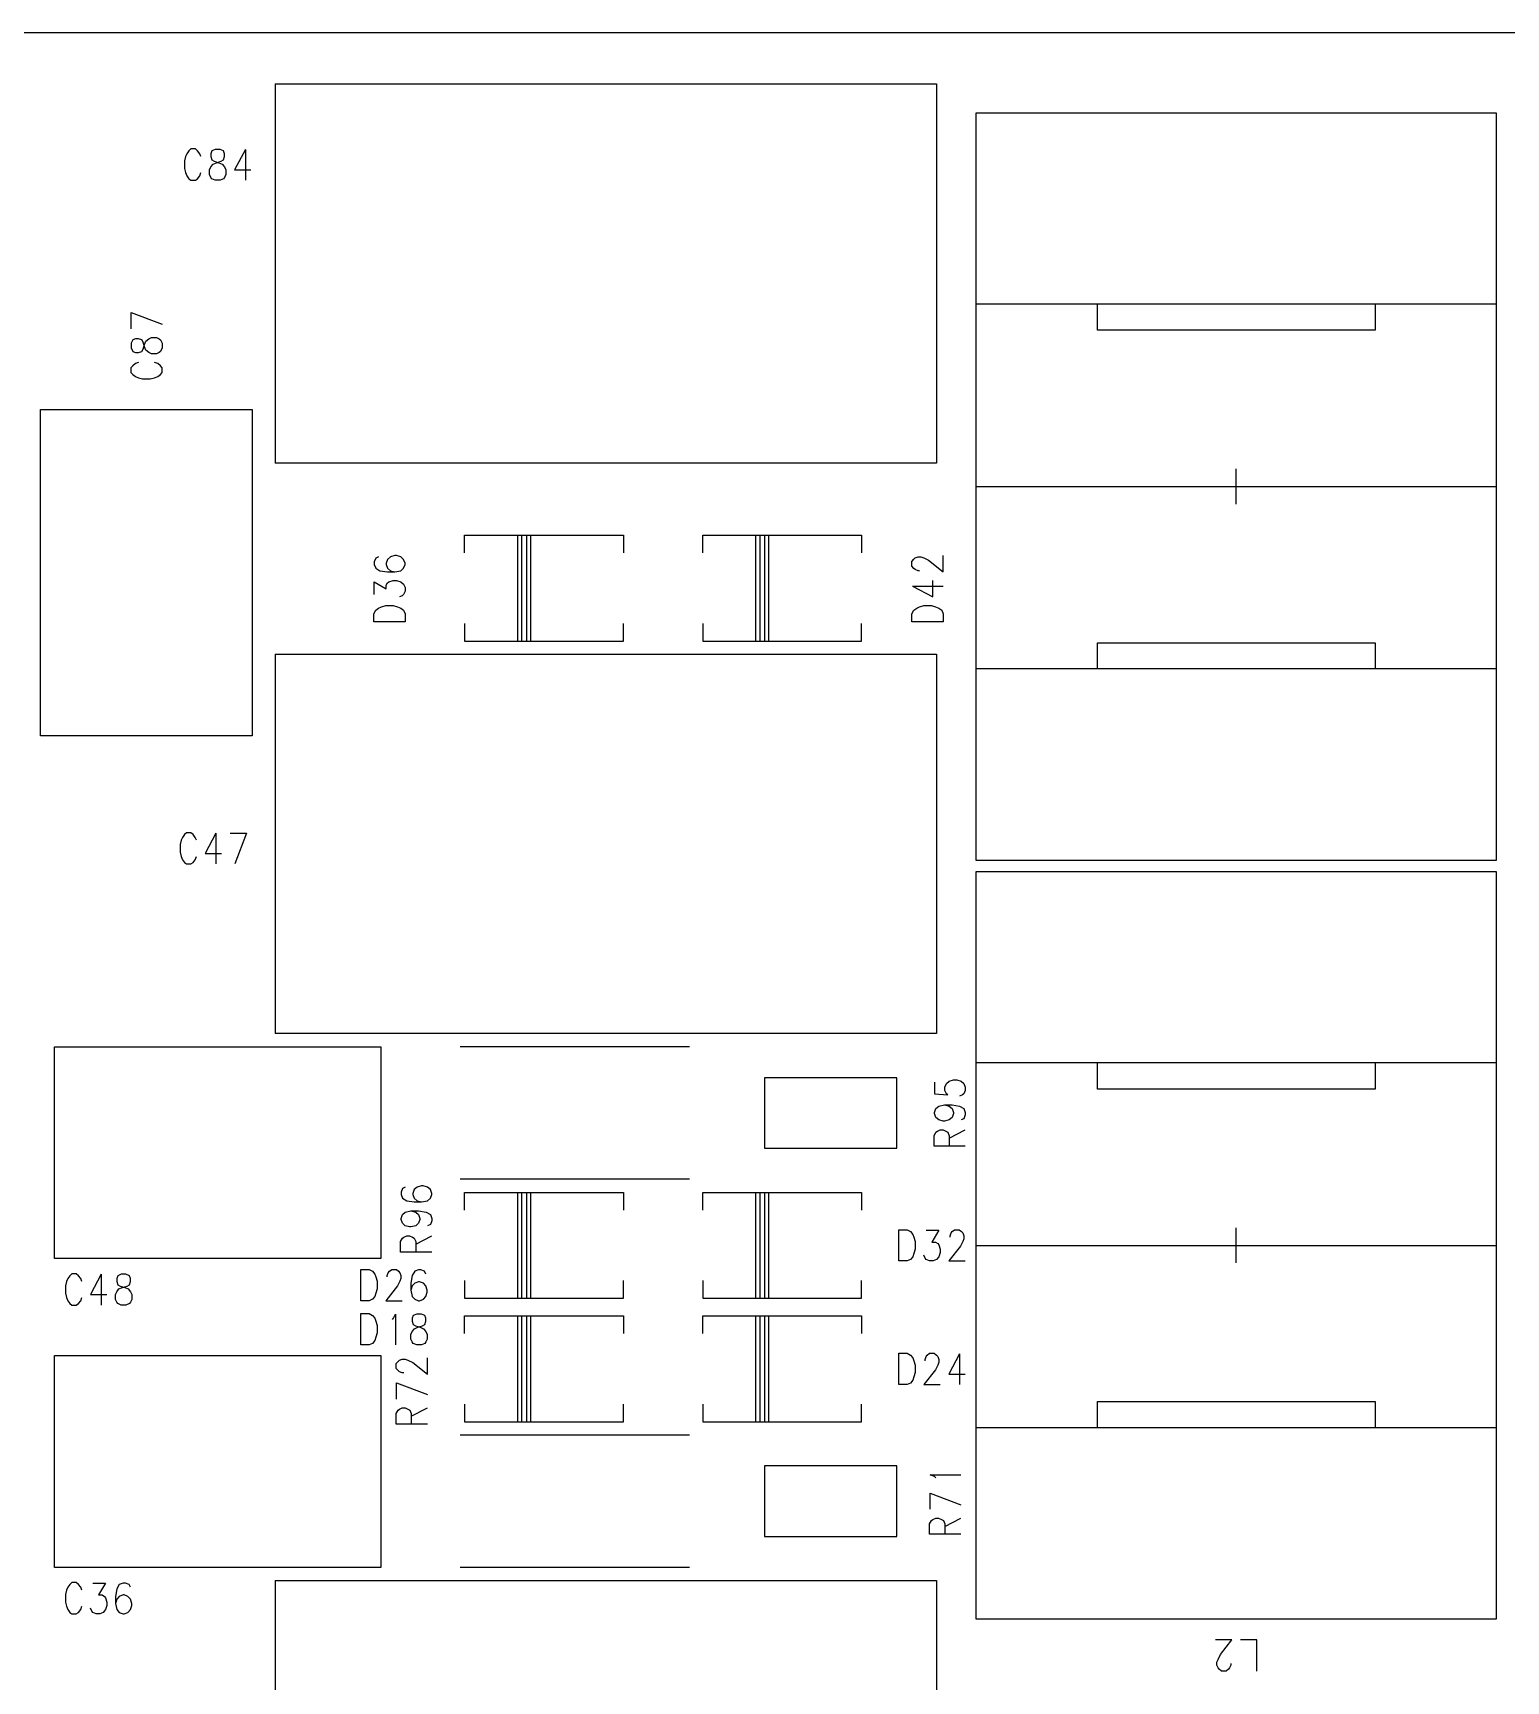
# Model space of a CAD drawing. Extents: x 295 to 953, y 10 to 290.
# Drawn here: x 577.2 to 647.2, y 165.9 to 244.2 of the extents above; entities that cross this region are included whole.
import ezdxf

# ---------------------------------------------------------------- set-up
doc = ezdxf.new("R2010")
doc.units = 0
doc.header["$LTSCALE"] = 5
doc.header["$MEASUREMENT"] = 0
doc.layers.add('BOTTOM_SILK_GBR', color=5, linetype='CONTINUOUS')

msp = doc.modelspace()

# ---------------------------------------------------------------- linework, layer by layer
at = {"layer": 'BOTTOM_SILK_GBR', "color": 0}
for p, q in [((841.253, 244.225), (530.228, 244.225)), ((588.728, 241.809), (588.728, 223.788)), ((588.728, 241.809), (620.161, 241.809)), ((620.161, 241.809), (620.161, 223.788)), ((646.785, 240.412), (622.035, 240.412)), ((622.035, 240.412), (622.035, 204.937)), ((646.785, 204.937), (646.785, 240.412)), ((584.476, 238.354), (584.43, 238.151)), ((584.43, 238.151), (584.43, 237.792)), ((584.531, 238.49), (584.476, 238.354)), ((584.631, 238.623), (584.531, 238.49)), ((584.732, 238.714), (584.631, 238.623)), ((584.94, 238.714), (584.732, 238.714)), ((585.041, 238.623), (584.94, 238.714)), ((585.148, 238.49), (585.041, 238.623)), ((585.202, 238.354), (585.148, 238.49)), ((585.727, 238.623), (585.673, 238.49)), ((585.673, 238.49), (585.673, 238.354)), ((585.673, 238.354), (585.727, 238.196)), ((585.889, 238.691), (585.727, 238.623)), ((585.727, 238.196), (585.834, 238.128)), ((585.78, 237.995), (585.943, 238.062)), ((585.834, 238.128), (586.059, 238.062)), ((586.113, 238.691), (585.889, 238.691)), ((585.943, 238.062), (586.166, 238.128)), ((586.059, 238.062), (586.22, 237.995)), ((586.275, 238.623), (586.113, 238.691)), ((586.166, 238.128), (586.275, 238.196)), ((586.329, 238.49), (586.275, 238.623)), ((586.275, 238.196), (586.329, 238.354)), ((586.329, 238.354), (586.329, 238.49)), ((587.316, 238.691), (586.806, 237.724)), ((587.316, 238.691), (587.316, 237.229)), ((584.43, 237.792), (584.476, 237.589)), ((584.476, 237.589), (584.531, 237.432)), ((584.531, 237.432), (584.631, 237.297)), ((584.631, 237.297), (584.732, 237.229)), ((584.732, 237.229), (584.94, 237.229)), ((584.94, 237.229), (585.041, 237.297)), ((585.041, 237.297), (585.148, 237.432)), ((585.148, 237.432), (585.202, 237.589)), ((585.618, 237.724), (585.673, 237.859)), ((585.618, 237.5), (585.618, 237.724)), ((585.673, 237.364), (585.618, 237.5)), ((585.673, 237.859), (585.78, 237.995)), ((585.727, 237.297), (585.673, 237.364)), ((585.889, 237.229), (585.727, 237.297)), ((586.113, 237.229), (585.889, 237.229)), ((586.275, 237.297), (586.113, 237.229)), ((586.22, 237.995), (586.329, 237.859)), ((586.329, 237.364), (586.275, 237.297)), ((586.329, 237.859), (586.39, 237.724)), ((586.39, 237.5), (586.329, 237.364)), ((586.39, 237.724), (586.39, 237.5)), ((586.806, 237.724), (587.578, 237.724)), ((646.785, 231.337), (622.035, 231.337)), ((627.81, 230.099), (627.81, 231.337)), ((641.01, 231.337), (641.01, 230.099)), ((581.896, 230.177), (581.896, 230.949)), ((581.896, 230.949), (583.358, 230.393)), ((581.963, 229.646), (581.896, 229.484)), ((581.896, 229.484), (581.896, 229.26)), ((582.097, 229.7), (581.963, 229.646)), ((582.232, 229.7), (582.097, 229.7)), ((582.391, 229.646), (582.232, 229.7)), ((582.458, 229.537), (582.391, 229.646)), ((582.524, 229.314), (582.458, 229.537)), ((582.458, 229.205), (582.524, 229.429)), ((582.524, 229.429), (582.592, 229.591)), ((582.592, 229.591), (582.727, 229.7)), ((582.727, 229.7), (582.863, 229.761)), ((582.863, 229.761), (583.087, 229.761)), ((583.087, 229.761), (583.222, 229.7)), ((583.222, 229.7), (583.29, 229.646)), ((583.29, 229.646), (583.358, 229.484)), ((583.358, 229.484), (583.358, 229.26)), ((641.01, 230.099), (627.81, 230.099)), ((581.896, 229.26), (581.963, 229.098)), ((581.963, 229.098), (582.097, 229.043)), ((582.097, 229.043), (582.232, 229.043)), ((582.232, 229.043), (582.391, 229.098)), ((582.391, 229.098), (582.458, 229.205)), ((582.592, 229.151), (582.524, 229.314)), ((582.727, 229.043), (582.592, 229.151)), ((582.863, 228.989), (582.727, 229.043)), ((583.087, 228.989), (582.863, 228.989)), ((583.222, 229.043), (583.087, 228.989)), ((583.29, 229.098), (583.222, 229.043)), ((583.358, 229.26), (583.29, 229.098)), ((581.963, 228.411), (581.873, 228.311)), ((581.873, 228.311), (581.873, 228.103)), ((581.873, 228.103), (581.963, 228.002)), ((582.097, 228.519), (581.963, 228.411)), ((581.963, 228.002), (582.097, 227.902)), ((582.232, 228.573), (582.097, 228.519)), ((582.097, 227.902), (582.232, 227.847)), ((582.232, 227.847), (582.435, 227.801)), ((582.795, 227.801), (582.998, 227.847)), ((583.155, 228.519), (582.998, 228.573)), ((582.998, 227.847), (583.155, 227.902)), ((583.29, 228.411), (583.155, 228.519)), ((583.155, 227.902), (583.29, 228.002)), ((583.358, 228.311), (583.29, 228.411)), ((583.29, 228.002), (583.358, 228.103)), ((583.358, 228.103), (583.358, 228.311)), ((582.435, 227.801), (582.795, 227.801)), ((577.586, 226.337), (587.644, 226.337)), ((577.586, 210.831), (577.586, 226.337)), ((587.644, 226.337), (587.644, 210.831)), ((620.161, 223.788), (588.728, 223.788)), ((634.41, 221.836), (634.41, 223.513)), ((622.035, 222.674), (646.785, 222.674)), ((597.739, 220.369), (605.283, 220.369)), ((597.739, 219.531), (597.739, 220.369)), ((600.254, 220.369), (600.254, 215.34)), ((600.463, 220.369), (600.673, 220.369)), ((600.463, 215.34), (600.463, 220.369)), ((600.673, 220.369), (600.673, 215.34)), ((600.882, 215.34), (600.882, 220.369)), ((605.283, 220.369), (605.283, 219.531)), ((609.055, 220.369), (616.598, 220.369)), ((609.055, 219.531), (609.055, 220.369)), ((611.569, 220.369), (611.569, 215.34)), ((611.779, 220.369), (611.988, 220.369)), ((611.779, 215.34), (611.779, 220.369)), ((611.988, 220.369), (611.988, 215.34)), ((612.198, 215.34), (612.198, 220.369)), ((616.598, 220.369), (616.598, 219.531)), ((593.513, 219.275), (593.446, 219.097)), ((593.647, 219.338), (593.513, 219.275)), ((594.21, 219.338), (594.074, 219.214)), ((594.413, 219.399), (594.21, 219.338)), ((594.503, 219.399), (594.413, 219.399)), ((594.705, 219.338), (594.503, 219.399)), ((594.84, 219.214), (594.705, 219.338)), ((618.998, 219.122), (619.088, 219.229)), ((619.088, 219.229), (619.154, 219.284)), ((619.154, 219.284), (619.29, 219.338)), ((619.29, 219.338), (619.425, 219.338)), ((619.425, 219.338), (619.56, 219.284)), ((619.56, 219.284), (619.785, 219.175)), ((620.483, 218.627), (620.483, 219.399)), ((593.446, 219.097), (593.446, 218.982)), ((593.446, 218.982), (593.513, 218.805)), ((593.513, 218.805), (593.715, 218.681)), ((593.715, 218.681), (594.074, 218.627)), ((594.074, 219.214), (594.008, 219.036)), ((594.008, 219.036), (594.008, 218.982)), ((594.008, 218.982), (594.074, 218.805)), ((594.074, 218.805), (594.21, 218.681)), ((594.074, 218.627), (594.413, 218.627)), ((594.21, 218.681), (594.413, 218.627)), ((594.413, 218.627), (594.705, 218.681)), ((594.705, 218.681), (594.84, 218.805)), ((594.908, 219.036), (594.84, 219.214)), ((594.84, 218.805), (594.908, 218.982)), ((594.908, 218.982), (594.908, 219.036)), ((618.998, 218.898), (618.998, 219.122)), ((619.088, 218.789), (618.998, 218.898)), ((619.154, 218.736), (619.088, 218.789)), ((619.29, 218.681), (619.154, 218.736)), ((619.357, 218.681), (619.29, 218.681)), ((619.785, 219.175), (620.483, 218.627)), ((593.446, 217.548), (593.446, 218.15)), ((593.446, 218.15), (594.008, 217.817)), ((594.008, 217.987), (594.074, 218.096)), ((594.008, 217.817), (594.008, 217.987)), ((594.074, 218.096), (594.142, 218.15)), ((594.142, 218.15), (594.345, 218.211)), ((594.345, 218.211), (594.503, 218.211)), ((594.503, 218.211), (594.705, 218.15)), ((594.705, 218.15), (594.84, 218.041)), ((594.84, 218.041), (594.908, 217.879)), ((594.908, 217.709), (594.84, 217.548)), ((594.908, 217.879), (594.908, 217.709)), ((619.021, 217.949), (619.988, 217.439)), ((619.021, 217.949), (620.483, 217.949)), ((619.988, 217.439), (619.988, 218.211)), ((593.513, 216.799), (593.647, 216.908)), ((593.647, 216.908), (593.782, 216.962)), ((593.782, 216.962), (593.985, 217.023)), ((593.985, 217.023), (594.345, 217.023)), ((594.345, 217.023), (594.548, 216.962)), ((594.548, 216.962), (594.705, 216.908)), ((594.772, 217.493), (594.637, 217.439)), ((594.705, 216.908), (594.84, 216.799)), ((594.84, 217.548), (594.772, 217.493)), ((619.088, 216.799), (619.222, 216.908)), ((619.222, 216.908), (619.357, 216.962)), ((619.357, 216.962), (619.56, 217.023)), ((619.56, 217.023), (619.92, 217.023)), ((619.92, 217.023), (620.123, 216.962)), ((620.123, 216.962), (620.28, 216.908)), ((620.28, 216.908), (620.415, 216.799)), ((593.423, 216.637), (593.513, 216.799)), ((593.423, 216.251), (593.423, 216.637)), ((594.908, 216.251), (593.423, 216.251)), ((594.84, 216.799), (594.908, 216.637)), ((594.908, 216.637), (594.908, 216.251)), ((597.739, 216.178), (597.739, 215.34)), ((605.283, 215.34), (605.283, 216.178)), ((609.055, 216.178), (609.055, 215.34)), ((616.598, 215.34), (616.598, 216.178)), ((618.998, 216.637), (619.088, 216.799)), ((618.998, 216.251), (618.998, 216.637)), ((620.483, 216.251), (618.998, 216.251)), ((620.415, 216.799), (620.483, 216.637)), ((620.483, 216.637), (620.483, 216.251)), ((597.739, 215.34), (605.283, 215.34)), ((600.254, 215.34), (600.463, 215.34)), ((600.673, 215.34), (600.882, 215.34)), ((609.055, 215.34), (616.598, 215.34)), ((611.569, 215.34), (611.779, 215.34)), ((611.988, 215.34), (612.198, 215.34)), ((588.728, 214.711), (588.728, 196.69)), ((588.728, 214.711), (620.161, 214.711)), ((620.161, 214.711), (620.161, 196.69)), ((627.81, 214.012), (627.81, 215.249)), ((627.81, 215.249), (641.01, 215.249)), ((641.01, 215.249), (641.01, 214.012)), ((646.785, 214.012), (622.035, 214.012)), ((587.644, 210.831), (577.586, 210.831)), ((584.321, 206.009), (584.267, 205.874)), ((584.422, 206.143), (584.321, 206.009)), ((584.522, 206.234), (584.422, 206.143)), ((584.73, 206.234), (584.522, 206.234)), ((584.831, 206.143), (584.73, 206.234)), ((584.938, 206.009), (584.831, 206.143)), ((584.993, 205.874), (584.938, 206.009)), ((585.918, 206.211), (585.409, 205.244)), ((585.918, 206.211), (585.918, 204.749)), ((586.597, 206.211), (587.369, 206.211)), ((587.369, 206.211), (586.813, 204.749)), ((584.267, 205.874), (584.221, 205.671)), ((584.221, 205.671), (584.221, 205.311)), ((584.221, 205.311), (584.267, 205.108)), ((585.409, 205.244), (586.181, 205.244)), ((584.267, 205.108), (584.321, 204.952)), ((584.321, 204.952), (584.422, 204.816)), ((584.422, 204.816), (584.522, 204.749)), ((584.522, 204.749), (584.73, 204.749)), ((584.73, 204.749), (584.831, 204.816)), ((584.831, 204.816), (584.938, 204.952)), ((584.938, 204.952), (584.993, 205.108)), ((622.035, 204.937), (646.785, 204.937)), ((646.785, 204.369), (622.035, 204.369)), ((622.035, 204.369), (622.035, 168.894)), ((646.785, 168.894), (646.785, 204.369)), ((620.161, 196.69), (588.728, 196.69)), ((578.251, 186.003), (578.251, 196.061)), ((578.251, 196.061), (593.758, 196.061)), ((593.758, 196.061), (593.758, 186.003)), ((608.426, 196.061), (597.529, 196.061)), ((646.785, 195.294), (622.035, 195.294)), ((627.81, 194.057), (627.81, 195.294)), ((641.01, 195.294), (641.01, 194.057)), ((618.275, 194.595), (611.988, 194.595)), ((611.988, 194.595), (611.988, 191.242)), ((618.275, 191.242), (618.275, 194.595)), ((620.07, 194.377), (620.07, 193.829)), ((620.565, 194.152), (620.633, 194.322)), ((620.633, 194.322), (620.766, 194.431)), ((620.766, 194.431), (620.969, 194.492)), ((620.969, 194.492), (621.128, 194.492)), ((621.128, 194.492), (621.329, 194.431)), ((621.329, 194.431), (621.464, 194.322)), ((621.464, 194.322), (621.532, 194.152)), ((620.07, 193.829), (620.699, 193.775)), ((620.565, 193.991), (620.565, 194.152)), ((620.633, 193.829), (620.565, 193.991)), ((620.699, 193.775), (620.633, 193.829)), ((621.397, 193.775), (621.261, 193.72)), ((621.464, 193.829), (621.397, 193.775)), ((621.532, 193.991), (621.464, 193.829)), ((621.532, 194.152), (621.532, 193.991)), ((641.01, 194.057), (627.81, 194.057)), ((620.07, 192.941), (620.138, 193.126)), ((620.07, 192.887), (620.07, 192.941)), ((620.138, 192.71), (620.07, 192.887)), ((620.138, 193.126), (620.271, 193.243)), ((620.271, 192.587), (620.138, 192.71)), ((620.271, 193.243), (620.542, 193.304)), ((620.542, 193.304), (620.766, 193.243)), ((620.542, 193.304), (620.902, 193.304)), ((620.766, 193.243), (620.902, 193.126)), ((620.902, 192.71), (620.766, 192.587)), ((620.902, 193.304), (621.261, 193.243)), ((620.902, 193.126), (620.969, 192.941)), ((620.969, 192.887), (620.902, 192.71)), ((620.969, 192.941), (620.969, 192.887)), ((621.261, 193.243), (621.464, 193.126)), ((621.464, 192.648), (621.329, 192.587)), ((621.464, 193.126), (621.532, 192.941)), ((621.532, 192.826), (621.464, 192.648)), ((621.532, 192.941), (621.532, 192.826)), ((620.047, 191.839), (620.138, 192.001)), ((620.047, 191.344), (620.047, 191.839)), ((620.138, 192.001), (620.204, 192.055)), ((620.204, 192.055), (620.339, 192.116)), ((620.474, 192.532), (620.271, 192.587)), ((620.339, 192.116), (620.474, 192.116)), ((620.542, 192.532), (620.474, 192.532)), ((620.474, 192.116), (620.61, 192.055)), ((620.766, 192.587), (620.542, 192.532)), ((620.61, 192.055), (620.699, 192.001)), ((620.699, 192.001), (620.766, 191.839)), ((620.766, 191.722), (621.532, 192.116)), ((620.766, 191.839), (620.766, 191.344)), ((611.988, 191.242), (618.275, 191.242)), ((621.532, 191.344), (620.047, 191.344)), ((608.426, 189.775), (597.529, 189.775)), ((594.782, 189.339), (594.715, 189.161)), ((594.715, 189.161), (594.715, 189.046)), ((594.715, 189.046), (594.782, 188.869)), ((594.916, 189.402), (594.782, 189.339)), ((594.782, 188.869), (594.983, 188.745)), ((594.983, 188.745), (595.343, 188.691)), ((595.343, 189.278), (595.277, 189.1)), ((595.277, 189.1), (595.277, 189.046)), ((595.277, 189.046), (595.343, 188.869)), ((595.478, 189.402), (595.343, 189.278)), ((595.343, 188.869), (595.478, 188.745)), ((595.343, 188.691), (595.681, 188.691)), ((595.681, 189.463), (595.478, 189.402)), ((595.478, 188.745), (595.681, 188.691)), ((595.772, 189.463), (595.681, 189.463)), ((595.681, 188.691), (595.973, 188.745)), ((595.973, 189.402), (595.772, 189.463)), ((596.109, 189.278), (595.973, 189.402)), ((595.973, 188.745), (596.109, 188.869)), ((596.176, 189.1), (596.109, 189.278)), ((596.109, 188.869), (596.176, 189.046)), ((596.176, 189.046), (596.176, 189.1)), ((597.739, 189.146), (605.283, 189.146)), ((597.739, 188.308), (597.739, 189.146)), ((600.254, 189.146), (600.254, 184.117)), ((600.463, 189.146), (600.673, 189.146)), ((600.463, 184.117), (600.463, 189.146)), ((600.673, 189.146), (600.673, 184.117)), ((600.882, 184.117), (600.882, 189.146)), ((605.283, 189.146), (605.283, 188.308)), ((609.055, 189.146), (616.598, 189.146)), ((609.055, 188.308), (609.055, 189.146)), ((611.569, 189.146), (611.569, 184.117)), ((611.779, 189.146), (611.988, 189.146)), ((611.779, 184.117), (611.779, 189.146)), ((611.988, 189.146), (611.988, 184.117)), ((612.198, 184.117), (612.198, 189.146)), ((616.598, 189.146), (616.598, 188.308)), ((594.715, 187.912), (594.782, 188.097)), ((594.715, 187.858), (594.715, 187.912)), ((594.782, 188.097), (594.916, 188.214)), ((594.916, 188.214), (595.186, 188.275)), ((595.186, 188.275), (595.411, 188.214)), ((595.186, 188.275), (595.546, 188.275)), ((595.411, 188.214), (595.546, 188.097)), ((595.546, 188.275), (595.906, 188.214)), ((595.546, 188.097), (595.614, 187.912)), ((595.614, 187.912), (595.614, 187.858)), ((595.906, 188.214), (596.109, 188.097)), ((596.109, 188.097), (596.176, 187.912)), ((596.176, 187.912), (596.176, 187.797)), ((594.782, 187.681), (594.715, 187.858)), ((594.916, 187.557), (594.782, 187.681)), ((595.119, 187.503), (594.916, 187.557)), ((595.186, 187.503), (595.119, 187.503)), ((595.411, 187.557), (595.186, 187.503)), ((595.546, 187.681), (595.411, 187.557)), ((595.614, 187.858), (595.546, 187.681)), ((596.109, 187.618), (595.973, 187.557)), ((596.176, 187.797), (596.109, 187.618)), ((618.377, 187.374), (618.763, 187.374)), ((618.377, 185.889), (618.377, 187.374)), ((618.763, 187.374), (618.925, 187.284)), ((618.925, 187.284), (619.034, 187.15)), ((619.034, 187.15), (619.088, 187.015)), ((619.674, 187.351), (620.276, 187.351)), ((620.276, 187.351), (619.943, 186.788)), ((620.808, 187.082), (620.862, 187.218)), ((620.862, 187.218), (620.915, 187.284)), ((620.915, 187.284), (621.024, 187.374)), ((621.024, 187.374), (621.248, 187.374)), ((621.248, 187.374), (621.355, 187.284)), ((621.355, 187.284), (621.41, 187.218)), ((621.41, 187.218), (621.464, 187.082)), ((634.41, 185.794), (634.41, 187.47)), ((594.691, 186.81), (594.782, 186.972)), ((594.691, 186.315), (594.691, 186.81)), ((594.782, 186.972), (594.848, 187.026)), ((594.848, 187.026), (594.983, 187.087)), ((594.983, 187.087), (595.119, 187.087)), ((595.119, 187.087), (595.254, 187.026)), ((595.254, 187.026), (595.343, 186.972)), ((595.343, 186.972), (595.411, 186.81)), ((595.411, 186.693), (596.176, 187.087)), ((595.411, 186.81), (595.411, 186.315)), ((619.088, 187.015), (619.149, 186.812)), ((619.149, 186.452), (619.088, 186.249)), ((619.149, 186.812), (619.149, 186.452)), ((619.943, 186.788), (620.113, 186.788)), ((620.113, 186.788), (620.222, 186.722)), ((620.222, 186.722), (620.276, 186.655)), ((620.276, 186.655), (620.337, 186.452)), ((620.337, 186.452), (620.337, 186.293)), ((621.301, 186.587), (620.753, 185.889)), ((620.808, 187.015), (620.808, 187.082)), ((621.41, 186.812), (621.301, 186.587)), ((621.464, 186.947), (621.41, 186.812)), ((621.464, 187.082), (621.464, 186.947)), ((622.035, 186.632), (646.785, 186.632)), ((593.758, 186.003), (578.251, 186.003)), ((596.176, 186.315), (594.691, 186.315)), ((618.763, 185.889), (618.377, 185.889)), ((618.925, 185.957), (618.763, 185.889)), ((619.034, 186.092), (618.925, 185.957)), ((619.088, 186.249), (619.034, 186.092)), ((619.62, 186.025), (619.565, 186.16)), ((619.674, 185.957), (619.62, 186.025)), ((619.836, 185.889), (619.674, 185.957)), ((620.006, 185.889), (619.836, 185.889)), ((620.167, 185.957), (620.006, 185.889)), ((620.276, 186.092), (620.167, 185.957)), ((620.337, 186.293), (620.276, 186.092)), ((620.753, 185.889), (621.525, 185.889)), ((578.818, 184.919), (578.772, 184.716)), ((578.873, 185.054), (578.818, 184.919)), ((578.974, 185.188), (578.873, 185.054)), ((579.074, 185.279), (578.974, 185.188)), ((579.282, 185.279), (579.074, 185.279)), ((579.383, 185.188), (579.282, 185.279)), ((579.49, 185.054), (579.383, 185.188)), ((579.544, 184.919), (579.49, 185.054)), ((580.47, 185.256), (579.96, 184.289)), ((580.47, 185.256), (580.47, 183.794)), ((581.257, 185.188), (581.203, 185.054)), ((581.203, 185.054), (581.203, 184.919)), ((581.203, 184.919), (581.257, 184.761)), ((581.419, 185.256), (581.257, 185.188)), ((581.643, 185.256), (581.419, 185.256)), ((581.805, 185.188), (581.643, 185.256)), ((581.859, 185.054), (581.805, 185.188)), ((581.805, 184.761), (581.859, 184.919)), ((581.859, 184.919), (581.859, 185.054)), ((592.812, 185.488), (593.198, 185.488)), ((592.812, 184.003), (592.812, 185.488)), ((593.198, 185.488), (593.36, 185.398)), ((593.36, 185.398), (593.469, 185.264)), ((593.469, 185.264), (593.523, 185.129)), ((593.523, 185.129), (593.584, 184.926)), ((593.584, 184.926), (593.584, 184.566)), ((594.055, 185.196), (594.109, 185.332)), ((594.055, 185.129), (594.055, 185.196)), ((594.109, 185.332), (594.162, 185.398)), ((594.162, 185.398), (594.271, 185.488)), ((594.271, 185.488), (594.495, 185.488)), ((594.495, 185.488), (594.602, 185.398)), ((594.657, 184.926), (594.548, 184.701)), ((594.602, 185.398), (594.657, 185.332)), ((594.657, 185.332), (594.711, 185.196)), ((594.711, 185.061), (594.657, 184.926)), ((594.711, 185.196), (594.711, 185.061)), ((595.243, 185.196), (595.188, 184.837)), ((595.188, 184.837), (595.188, 184.498)), ((595.366, 185.398), (595.243, 185.196)), ((595.366, 184.837), (595.243, 184.701)), ((595.543, 185.465), (595.366, 185.398)), ((595.543, 184.903), (595.366, 184.837)), ((595.658, 185.465), (595.543, 185.465)), ((595.597, 184.903), (595.543, 184.903)), ((595.775, 184.837), (595.597, 184.903)), ((595.837, 185.398), (595.658, 185.465)), ((595.899, 184.701), (595.775, 184.837)), ((595.899, 185.264), (595.837, 185.398)), ((597.739, 184.955), (597.739, 184.117)), ((605.283, 184.117), (605.283, 184.955)), ((609.055, 184.955), (609.055, 184.117)), ((616.598, 184.117), (616.598, 184.955)), ((578.772, 184.716), (578.772, 184.356)), ((578.772, 184.356), (578.818, 184.153)), ((578.818, 184.153), (578.873, 183.997)), ((578.873, 183.997), (578.974, 183.861)), ((579.383, 183.861), (579.49, 183.997)), ((579.49, 183.997), (579.544, 184.153)), ((579.96, 184.289), (580.732, 184.289)), ((581.148, 184.289), (581.203, 184.424)), ((581.148, 184.064), (581.148, 184.289)), ((581.203, 183.929), (581.148, 184.064)), ((581.203, 184.424), (581.31, 184.559)), ((581.257, 184.761), (581.364, 184.693)), ((581.31, 184.559), (581.473, 184.627)), ((581.364, 184.693), (581.589, 184.627)), ((581.473, 184.627), (581.696, 184.693)), ((581.589, 184.627), (581.75, 184.559)), ((581.696, 184.693), (581.805, 184.761)), ((581.75, 184.559), (581.859, 184.424)), ((581.859, 184.424), (581.92, 184.289)), ((581.92, 184.064), (581.859, 183.929)), ((581.92, 184.289), (581.92, 184.064)), ((593.198, 184.003), (592.812, 184.003)), ((593.36, 184.071), (593.198, 184.003)), ((593.469, 184.206), (593.36, 184.071)), ((593.523, 184.363), (593.469, 184.206)), ((593.584, 184.566), (593.523, 184.363)), ((594.548, 184.701), (594, 184.003)), ((594, 184.003), (594.772, 184.003)), ((595.243, 184.701), (595.188, 184.498)), ((595.188, 184.498), (595.243, 184.206)), ((595.243, 184.206), (595.366, 184.071)), ((595.366, 184.071), (595.543, 184.003)), ((595.543, 184.003), (595.597, 184.003)), ((595.597, 184.003), (595.775, 184.071)), ((595.775, 184.071), (595.899, 184.206)), ((595.96, 184.498), (595.899, 184.701)), ((595.899, 184.206), (595.96, 184.408)), ((595.96, 184.408), (595.96, 184.498)), ((597.739, 184.117), (605.283, 184.117)), ((600.254, 184.117), (600.463, 184.117)), ((600.673, 184.117), (600.882, 184.117)), ((609.055, 184.117), (616.598, 184.117)), ((611.569, 184.117), (611.779, 184.117)), ((611.988, 184.117), (612.198, 184.117)), ((578.974, 183.861), (579.074, 183.794)), ((579.074, 183.794), (579.282, 183.794)), ((579.282, 183.794), (579.383, 183.861)), ((581.257, 183.861), (581.203, 183.929)), ((581.419, 183.794), (581.257, 183.861)), ((581.643, 183.794), (581.419, 183.794)), ((581.805, 183.861), (581.643, 183.794)), ((581.859, 183.929), (581.805, 183.861)), ((592.812, 183.393), (593.198, 183.393)), ((592.812, 181.908), (592.812, 183.393)), ((593.198, 183.393), (593.36, 183.302)), ((593.36, 183.302), (593.469, 183.168)), ((594.363, 183.168), (594.455, 183.37)), ((594.455, 183.37), (594.455, 181.908)), ((595.297, 183.302), (595.243, 183.168)), ((595.459, 183.37), (595.297, 183.302)), ((595.683, 183.37), (595.459, 183.37)), ((595.845, 183.302), (595.683, 183.37)), ((595.899, 183.168), (595.845, 183.302)), ((597.739, 183.279), (605.283, 183.279)), ((597.739, 182.441), (597.739, 183.279)), ((600.254, 183.279), (600.254, 178.25)), ((600.463, 183.279), (600.673, 183.279)), ((600.463, 178.25), (600.463, 183.279)), ((600.673, 183.279), (600.673, 178.25)), ((600.882, 178.25), (600.882, 183.279)), ((605.283, 183.279), (605.283, 182.441)), ((609.055, 183.279), (616.598, 183.279)), ((609.055, 182.441), (609.055, 183.279)), ((611.569, 183.279), (611.569, 178.25)), ((611.779, 183.279), (611.988, 183.279)), ((611.779, 178.25), (611.779, 183.279)), ((611.988, 183.279), (611.988, 178.25)), ((612.198, 178.25), (612.198, 183.279)), ((616.598, 183.279), (616.598, 182.441)), ((593.469, 183.168), (593.523, 183.033)), ((593.523, 183.033), (593.584, 182.83)), ((593.584, 182.47), (593.523, 182.268)), ((593.584, 182.83), (593.584, 182.47)), ((594.302, 183.101), (594.363, 183.168)), ((595.188, 182.403), (595.243, 182.538)), ((595.243, 183.168), (595.243, 183.033)), ((595.243, 183.033), (595.297, 182.875)), ((595.243, 182.538), (595.35, 182.673)), ((595.297, 182.875), (595.404, 182.807)), ((595.35, 182.673), (595.513, 182.741)), ((595.404, 182.807), (595.629, 182.741)), ((595.513, 182.741), (595.736, 182.807)), ((595.629, 182.741), (595.79, 182.673)), ((595.736, 182.807), (595.845, 182.875)), ((595.79, 182.673), (595.899, 182.538)), ((595.845, 182.875), (595.899, 183.033)), ((595.899, 183.033), (595.899, 183.168)), ((595.899, 182.538), (595.96, 182.403)), ((593.198, 181.908), (592.812, 181.908)), ((593.36, 181.975), (593.198, 181.908)), ((593.469, 182.111), (593.36, 181.975)), ((593.523, 182.268), (593.469, 182.111)), ((595.188, 182.178), (595.188, 182.403)), ((595.243, 182.043), (595.188, 182.178)), ((595.297, 181.975), (595.243, 182.043)), ((595.459, 181.908), (595.297, 181.975)), ((595.683, 181.908), (595.459, 181.908)), ((595.845, 181.975), (595.683, 181.908)), ((595.899, 182.043), (595.845, 181.975)), ((595.96, 182.178), (595.899, 182.043)), ((595.96, 182.403), (595.96, 182.178)), ((578.251, 171.335), (578.251, 181.393)), ((578.251, 181.393), (593.758, 181.393)), ((593.758, 181.393), (593.758, 171.335)), ((594.482, 181.013), (594.573, 181.121)), ((594.482, 180.789), (594.482, 181.013)), ((594.573, 181.121), (594.639, 181.175)), ((594.639, 181.175), (594.774, 181.23)), ((594.774, 181.23), (594.909, 181.23)), ((594.909, 181.23), (595.045, 181.175)), ((595.045, 181.175), (595.269, 181.066)), ((595.269, 181.066), (595.967, 180.518)), ((595.967, 180.518), (595.967, 181.291)), ((618.377, 181.507), (618.763, 181.507)), ((618.377, 180.022), (618.377, 181.507)), ((618.763, 181.507), (618.925, 181.416)), ((618.925, 181.416), (619.034, 181.282)), ((619.034, 181.282), (619.088, 181.147)), ((619.088, 181.147), (619.149, 180.944)), ((619.149, 180.944), (619.149, 180.584)), ((619.62, 181.215), (619.674, 181.35)), ((619.62, 181.147), (619.62, 181.215)), ((619.674, 181.35), (619.727, 181.416)), ((619.727, 181.416), (619.836, 181.507)), ((619.836, 181.507), (620.06, 181.507)), ((620.06, 181.507), (620.167, 181.416)), ((620.222, 180.944), (620.113, 180.72)), ((620.167, 181.416), (620.222, 181.35)), ((620.222, 181.35), (620.276, 181.215)), ((620.276, 181.079), (620.222, 180.944)), ((620.276, 181.215), (620.276, 181.079)), ((621.263, 181.484), (620.753, 180.517)), ((621.263, 181.484), (621.263, 180.022)), ((594.573, 180.68), (594.482, 180.789)), ((594.505, 179.331), (594.505, 180.103)), ((594.505, 180.103), (595.967, 179.547)), ((594.639, 180.627), (594.573, 180.68)), ((594.774, 180.573), (594.639, 180.627)), ((594.842, 180.573), (594.774, 180.573)), ((618.925, 180.089), (618.763, 180.022)), ((619.034, 180.225), (618.925, 180.089)), ((619.088, 180.382), (619.034, 180.225)), ((619.149, 180.584), (619.088, 180.382)), ((620.113, 180.72), (619.565, 180.022)), ((620.753, 180.517), (621.525, 180.517)), ((618.763, 180.022), (618.377, 180.022)), ((619.565, 180.022), (620.337, 180.022)), ((594.482, 178.637), (594.573, 178.799)), ((594.482, 178.143), (594.482, 178.637)), ((594.573, 178.799), (594.639, 178.854)), ((594.639, 178.854), (594.774, 178.915)), ((594.774, 178.915), (594.909, 178.915)), ((594.909, 178.915), (595.045, 178.854)), ((595.045, 178.854), (595.134, 178.799)), ((595.134, 178.799), (595.201, 178.637)), ((595.201, 178.52), (595.967, 178.915)), ((595.201, 178.637), (595.201, 178.143)), ((597.739, 179.088), (597.739, 178.25)), ((605.283, 178.25), (605.283, 179.088)), ((609.055, 179.088), (609.055, 178.25)), ((616.598, 178.25), (616.598, 179.088)), ((627.81, 177.969), (627.81, 179.207)), ((627.81, 179.207), (641.01, 179.207)), ((641.01, 179.207), (641.01, 177.969)), ((595.967, 178.143), (594.482, 178.143)), ((597.739, 178.25), (605.283, 178.25)), ((600.254, 178.25), (600.463, 178.25)), ((600.673, 178.25), (600.882, 178.25)), ((609.055, 178.25), (616.598, 178.25)), ((611.569, 178.25), (611.779, 178.25)), ((611.988, 178.25), (612.198, 178.25)), ((646.785, 177.969), (622.035, 177.969)), ((608.426, 177.621), (597.529, 177.621)), ((618.275, 176.154), (611.988, 176.154)), ((611.988, 176.154), (611.988, 172.801)), ((618.275, 172.801), (618.275, 176.154)), ((620.062, 175.643), (619.861, 175.735)), ((619.861, 175.735), (621.322, 175.735)), ((620.129, 175.582), (620.062, 175.643)), ((619.861, 174.092), (619.861, 174.864)), ((619.861, 174.864), (621.322, 174.308)), ((619.837, 173.399), (619.928, 173.56)), ((619.837, 172.904), (619.837, 173.399)), ((619.928, 173.56), (619.994, 173.615)), ((619.994, 173.615), (620.129, 173.676)), ((620.129, 173.676), (620.265, 173.676)), ((620.265, 173.676), (620.4, 173.615)), ((620.4, 173.615), (620.489, 173.56)), ((620.489, 173.56), (620.557, 173.399)), ((620.557, 173.282), (621.322, 173.676)), ((620.557, 173.399), (620.557, 172.904)), ((611.988, 172.801), (618.275, 172.801)), ((621.322, 172.904), (619.837, 172.904)), ((593.758, 171.335), (578.251, 171.335)), ((588.728, 170.706), (588.728, 152.685)), ((588.728, 170.706), (620.161, 170.706)), ((608.426, 171.335), (597.529, 171.335)), ((620.161, 170.706), (620.161, 152.685)), ((578.818, 170.251), (578.772, 170.048)), ((578.772, 170.048), (578.772, 169.688)), ((578.873, 170.386), (578.818, 170.251)), ((578.974, 170.519), (578.873, 170.386)), ((579.074, 170.61), (578.974, 170.519)), ((579.282, 170.61), (579.074, 170.61)), ((579.383, 170.519), (579.282, 170.61)), ((579.49, 170.386), (579.383, 170.519)), ((579.544, 170.251), (579.49, 170.386)), ((580.069, 170.587), (580.671, 170.587)), ((580.671, 170.587), (580.338, 170.024)), ((580.338, 170.024), (580.508, 170.024)), ((580.508, 170.024), (580.617, 169.958)), ((580.617, 169.958), (580.671, 169.891)), ((581.203, 170.318), (581.148, 169.958)), ((581.148, 169.958), (581.148, 169.62)), ((581.326, 170.519), (581.203, 170.318)), ((581.326, 169.958), (581.203, 169.823)), ((581.503, 170.587), (581.326, 170.519)), ((581.503, 170.024), (581.326, 169.958)), ((581.618, 170.587), (581.503, 170.587)), ((581.557, 170.024), (581.503, 170.024)), ((581.736, 169.958), (581.557, 170.024)), ((581.797, 170.519), (581.618, 170.587)), ((581.859, 169.823), (581.736, 169.958)), ((581.859, 170.386), (581.797, 170.519)), ((578.772, 169.688), (578.818, 169.485)), ((578.818, 169.485), (578.873, 169.328)), ((578.873, 169.328), (578.974, 169.193)), ((578.974, 169.193), (579.074, 169.125)), ((579.074, 169.125), (579.282, 169.125)), ((579.282, 169.125), (579.383, 169.193)), ((579.383, 169.193), (579.49, 169.328)), ((579.49, 169.328), (579.544, 169.485)), ((580.015, 169.261), (579.96, 169.396)), ((580.069, 169.193), (580.015, 169.261)), ((580.231, 169.125), (580.069, 169.193)), ((580.401, 169.125), (580.231, 169.125)), ((580.562, 169.193), (580.401, 169.125)), ((580.671, 169.328), (580.562, 169.193)), ((580.671, 169.891), (580.732, 169.688)), ((580.732, 169.53), (580.671, 169.328)), ((580.732, 169.688), (580.732, 169.53)), ((581.203, 169.823), (581.148, 169.62)), ((581.148, 169.62), (581.203, 169.328)), ((581.203, 169.328), (581.326, 169.193)), ((581.326, 169.193), (581.503, 169.125)), ((581.503, 169.125), (581.557, 169.125)), ((581.557, 169.125), (581.736, 169.193)), ((581.736, 169.193), (581.859, 169.328)), ((581.92, 169.62), (581.859, 169.823)), ((581.859, 169.328), (581.92, 169.53)), ((581.92, 169.53), (581.92, 169.62)), ((622.035, 168.894), (646.785, 168.894)), ((634.202, 167.886), (633.43, 167.886)), ((633.655, 167.188), (634.202, 167.886)), ((635.39, 167.886), (634.618, 167.886)), ((635.39, 166.401), (635.39, 167.886)), ((633.491, 166.828), (633.546, 166.964)), ((633.491, 166.693), (633.491, 166.828)), ((633.546, 166.964), (633.655, 167.188)), ((634.148, 166.761), (634.148, 166.693)), ((633.546, 166.558), (633.491, 166.693)), ((633.6, 166.492), (633.546, 166.558)), ((633.707, 166.401), (633.6, 166.492)), ((633.932, 166.401), (633.707, 166.401)), ((634.041, 166.492), (633.932, 166.401)), ((634.093, 166.558), (634.041, 166.492)), ((634.148, 166.693), (634.093, 166.558))]:
    msp.add_line(p, q, dxfattribs=at)

doc.saveas('drawing.dxf')
